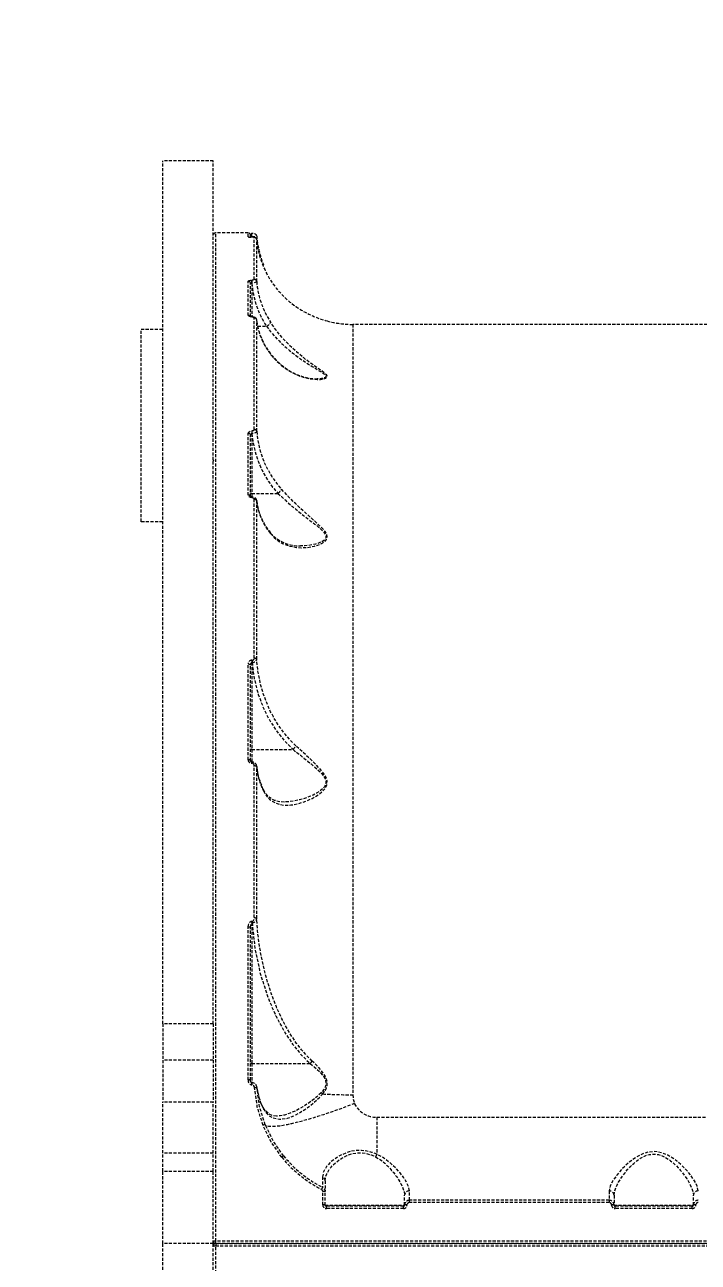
# Model space of a CAD drawing. Header units: millimetres. Extents: x -4585 to 3287, y -4875 to 2880.
# Drawn here: x -2244 to -1965, y 13 to 528 of the extents above; entities that cross this region are included whole.
import ezdxf

# ---------------------------------------------------------------- set-up
doc = ezdxf.new("R2010")
doc.units = ezdxf.units.MM
doc.linetypes.add('HIDDEN', pattern=[1.905, 1.27, -0.635])
for name, color, linetype in [('DIKOM_ОБЪЕКТ', 7, 'Continuous'), ('DIKOM_РАЗМЕР_ЗОНА', 7, 'Continuous'), ('DIKOM_РАЗМЕР_ОБЪЕКТА', 7, 'Continuous')]:
    doc.layers.add(name, color=color, linetype=linetype)
doc.styles.add('style1', font='arialbd.ttf', dxfattribs={"width": 0.8})
doc.dimstyles.new('1-50', dxfattribs={"dimtxt": 300, "dimasz": 200, "dimexe": 100, "dimexo": 0, "dimgap": 100, "dimtad": 1, "dimtxsty": 'style1', "dimcen": 200, "dimclrd": 7, "dimclre": 7, "dimclrt": 7, "dimadec": 1, "dimazin": 2, "dimtfac": 1, "dimtmove": 0, "dimatfit": 2, "dimfxl": 0, "dimlwd": 25, "dimlwe": 18, "dimarcsym": 0})

# ---------------------------------------------------------------- blocks, each defined once
blk = doc.blocks.new('*D4')
at = {"layer": 'Defpoints', "color": 0, "transparency": 16777216}
for p in [(830.37, 1380.22), (-2665.79, -2076.15), (1192.87, -2076.15)]:
    blk.add_point(p, dxfattribs=at)
at = {"layer": 'DIKOM_РАЗМЕР_ОБЪЕКТА', "color": 7, "lineweight": 18, "transparency": 16777216}
for p, q in [((830.37, 1380.22), (-2765.79, 1380.22)), ((1192.87, -2076.15), (-2765.79, -2076.15))]:
    blk.add_line(p, q, dxfattribs=at)
at = {"layer": 'DIKOM_РАЗМЕР_ОБЪЕКТА', "color": 7, "lineweight": 25, "transparency": 16777216}
blk.add_line((-2665.79, 1180.22), (-2665.79, -1876.15), dxfattribs=at)
at = {"layer": 'DIKOM_РАЗМЕР_ОБЪЕКТА', "color": 7, "transparency": 16777216}
for points in [[(-2699.12, 1180.22), (-2632.45, 1180.22), (-2665.79, 1380.22)], [(-2699.12, -1876.15), (-2632.45, -1876.15), (-2665.79, -2076.15)]]:
    blk.add_solid(points, dxfattribs=at)
at = {"layer": 'DIKOM_РАЗМЕР_ОБЪЕКТА', "color": 7, "transparency": 16777216, "insert": (-2918.96, -347.96), "char_height": 300, "attachment_point": 5, "rotation": 90, "style": 'style1'}
blk.add_mtext('3460', dxfattribs=at)
blk = doc.blocks.new('*D5')
at = {"layer": 'Defpoints', "color": 0, "transparency": 16777216}
for p in [(1786.15, 2879.61), (-4134.58, -4075.32), (1786.15, -4075.32)]:
    blk.add_point(p, dxfattribs=at)
at = {"layer": 'DIKOM_РАЗМЕР_ЗОНА', "color": 7, "lineweight": 18, "transparency": 16777216}
for p, q in [((1786.15, 2879.61), (-4234.58, 2879.61)), ((1786.15, -4075.32), (-4234.58, -4075.32))]:
    blk.add_line(p, q, dxfattribs=at)
at = {"layer": 'DIKOM_РАЗМЕР_ЗОНА', "color": 7, "lineweight": 25, "transparency": 16777216}
blk.add_line((-4134.58, 2679.61), (-4134.58, -3875.32), dxfattribs=at)
at = {"layer": 'DIKOM_РАЗМЕР_ЗОНА', "color": 7, "transparency": 16777216}
for points in [[(-4167.91, 2679.61), (-4101.24, 2679.61), (-4134.58, 2879.61)], [(-4167.91, -3875.32), (-4101.24, -3875.32), (-4134.58, -4075.32)]]:
    blk.add_solid(points, dxfattribs=at)
at = {"layer": 'DIKOM_РАЗМЕР_ЗОНА', "color": 7, "transparency": 16777216, "insert": (-4387.85, -597.85), "char_height": 300, "attachment_point": 5, "rotation": 90, "style": 'style1'}
blk.add_mtext('6960', dxfattribs=at)
blk = doc.blocks.new('*D6')
at = {"layer": 'Defpoints', "color": 0, "transparency": 16777216}
for p in [(1786.87, 89.91), (-2187.13, -162.46), (1786.87, -2650.25)]:
    blk.add_point(p, dxfattribs=at)
at = {"layer": 'DIKOM_РАЗМЕР_ОБЪЕКТА', "color": 7, "lineweight": 18, "transparency": 16777216}
for p, q in [((1786.87, 89.91), (1786.87, -2750.25)), ((-2187.13, -162.46), (-2187.13, -2750.25))]:
    blk.add_line(p, q, dxfattribs=at)
at = {"layer": 'DIKOM_РАЗМЕР_ОБЪЕКТА', "color": 7, "lineweight": 25, "transparency": 16777216}
blk.add_line((-1987.13, -2650.25), (1586.87, -2650.25), dxfattribs=at)
at = {"layer": 'DIKOM_РАЗМЕР_ОБЪЕКТА', "color": 7, "transparency": 16777216}
for points in [[(-1987.13, -2616.92), (-1987.13, -2683.59), (-2187.13, -2650.25)], [(1586.87, -2616.92), (1586.87, -2683.59), (1786.87, -2650.25)]]:
    blk.add_solid(points, dxfattribs=at)
at = {"layer": 'DIKOM_РАЗМЕР_ОБЪЕКТА', "color": 7, "transparency": 16777216, "insert": (-200.13, -2397.08), "char_height": 300, "attachment_point": 5, "style": 'style1'}
blk.add_mtext('4000', dxfattribs=at)

msp = doc.modelspace()

# ---------------------------------------------------------------- linework, layer by layer
at = {"layer": 'DIKOM_ОБЪЕКТ', "color": 7, "linetype": 'HIDDEN', "lineweight": 15}
for p, q in [((-2166.131, 471.115), (-2187.131, 471.115)), ((-2187.131, 112.442), (-2187.131, 471.115)), ((-2166.131, 112.442), (-2166.131, 471.115)), ((-2151.631, 441.115), (-2165.131, 441.115)), ((-2165.131, 22.117), (-2165.131, 441.115)), ((-2151.631, 439.519), (-2151.631, 441.115)), ((-2150.631, 439.224), (-2150.631, 439.954)), ((-2150.098, 440.947), (-2150.131, 440.947)), ((-2150.131, 439.612), (-2150.131, 440.947)), ((-2150.131, 439.612), (-2150.098, 439.612)), ((-2150.131, 439.612), (-2150.131, 439.357)), ((-2150.028, 439.357), (-2150.131, 439.357)), ((-2150.131, 439.352), (-2150.131, 439.357)), ((-2150.028, 439.352), (-2150.131, 439.352)), ((-2150.098, 439.612), (-2150.098, 440.947)), ((-2150.061, 439.342), (-2150.098, 439.612)), ((-2150.028, 439.352), (-2150.028, 439.357)), ((-2149.918, 439.351), (-2150.028, 439.355)), ((-2149.071, 421.812), (-2149.071, 439.242)), ((-2148.074, 439.987), (-2148.144, 439.926)), ((-2148.074, 420.928), (-2148.074, 438.32)), ((-2151.631, 406.852), (-2151.631, 421.053)), ((-2150.631, 406.355), (-2150.631, 420.101)), ((-2150.076, 421.51), (-2150.131, 421.51)), ((-2150.131, 420.226), (-2150.131, 421.51)), ((-2150.131, 420.226), (-2150.076, 420.226)), ((-2150.131, 420.226), (-2150.131, 406.308)), ((-2150.076, 421.51), (-2150.076, 420.226)), ((-2150.052, 406.308), (-2150.131, 406.308)), ((-2150.131, 406.225), (-2150.131, 406.308)), ((-2150.052, 406.308), (-2150.052, 406.225)), ((-2150.052, 406.225), (-2150.131, 406.225)), ((-2149.071, 359.427), (-2149.071, 405.814)), ((-2148.157, 405.184), (-2148.074, 404.965)), ((-2147.4, 401.203), (-2148.132, 405.343)), ((-2148.074, 358.68), (-2148.074, 404.965)), ((-2147.601, 402.345), (-2144.017, 402.345)), ((-2144.017, 402.345), (-2144.01, 402.346)), ((-1738.081, 403.115), (-2108.181, 403.115)), ((-2108.181, 403.115), (-2108.181, 82.963)), ((-2196.131, 321.115), (-2196.131, 401.115)), ((-2196.131, 401.115), (-2187.131, 401.115)), ((-2137.936, 386.346), (-2137.763, 386.083)), ((-2151.631, 332.156), (-2151.631, 357.877)), ((-2150.631, 331.552), (-2150.631, 357.075)), ((-2150.131, 358.817), (-2150.052, 358.817)), ((-2150.131, 358.817), (-2150.131, 357.686)), ((-2150.131, 357.686), (-2150.131, 332.885)), ((-2150.052, 357.686), (-2150.131, 357.686)), ((-2150.052, 358.817), (-2150.052, 357.686)), ((-2150.131, 332.885), (-2139.244, 332.885)), ((-2150.131, 332.885), (-2150.131, 331.405)), ((-2150.076, 331.405), (-2150.131, 331.405)), ((-2150.131, 331.144), (-2150.131, 331.405)), ((-2150.131, 331.144), (-2150.076, 331.144)), ((-2150.076, 331.405), (-2150.076, 331.144)), ((-2149.071, 264.488), (-2149.071, 330.465)), ((-2148.166, 330.088), (-2148.074, 329.782)), ((-2148.074, 263.95), (-2148.074, 329.782)), ((-2139.244, 332.885), (-2139.241, 332.886)), ((-2187.131, 321.115), (-2196.131, 321.115)), ((-2150.131, 263.522), (-2150.028, 263.522)), ((-2150.131, 263.522), (-2150.131, 262.622)), ((-2150.131, 262.622), (-2150.131, 226.468)), ((-2150.028, 262.622), (-2150.131, 262.622)), ((-2150.028, 263.522), (-2150.028, 262.622)), ((-2151.631, 222.137), (-2151.631, 262)), ((-2150.631, 221.658), (-2150.631, 261.427)), ((-2150.131, 226.468), (-2132.971, 226.468)), ((-2150.131, 226.468), (-2150.131, 221.245)), ((-2132.971, 226.468), (-2132.968, 226.469)), ((-2150.098, 221.245), (-2150.131, 221.245)), ((-2150.131, 220.72), (-2150.131, 221.245)), ((-2150.098, 220.72), (-2150.098, 221.245)), ((-2150.131, 220.72), (-2150.098, 220.72)), ((-2149.071, 156.57), (-2149.071, 219.748)), ((-2148.163, 219.695), (-2148.074, 219.31)), ((-2148.074, 156.271), (-2148.074, 219.31)), ((-2150.131, 155.095), (-2150.01, 155.095)), ((-2150.131, 155.095), (-2150.131, 154.457)), ((-2150.131, 154.457), (-2150.131, 95.927)), ((-2150.01, 154.457), (-2150.131, 154.457)), ((-2150.01, 155.095), (-2150.01, 154.457)), ((-2151.631, 89.09), (-2151.631, 152.729)), ((-2150.631, 88.928), (-2150.631, 152.416)), ((-2166.131, 112.442), (-2187.131, 112.442)), ((-2187.131, 112.442), (-2187.131, 97.317)), ((-2166.131, 112.442), (-2166.131, 97.317)), ((-2166.131, 97.317), (-2187.131, 97.317)), ((-2187.131, 97.317), (-2187.131, 79.902)), ((-2166.131, 97.317), (-2166.131, 79.902)), ((-2150.131, 95.927), (-2125.883, 95.927)), ((-2150.131, 95.927), (-2150.131, 87.977)), ((-2150.044, 87.977), (-2150.131, 87.977)), ((-2150.131, 87.134), (-2150.131, 87.977)), ((-2150.044, 87.977), (-2150.044, 87.134)), ((-2150.131, 87.134), (-2150.044, 87.134)), ((-2147.97, 85.746), (-2148.066, 86.168)), ((-2147.581, 83.752), (-2147.995, 86.163)), ((-2146.206, 79.195), (-2147.392, 82.784)), ((-2166.131, 79.902), (-2187.131, 79.902)), ((-2187.131, 58.689), (-2187.131, 79.902)), ((-2166.131, 58.689), (-2166.131, 79.902)), ((-2146.145, 78.858), (-2146.245, 79.234)), ((-2098.131, 73.617), (-1748.131, 73.617)), ((-2098.131, 73.617), (-2098.131, 58.209)), ((-2166.131, 58.689), (-2187.131, 58.689)), ((-2187.131, 51.115), (-2187.131, 58.689)), ((-2166.131, 51.115), (-2166.131, 58.689)), ((-2166.131, 51.115), (-2187.131, 51.115)), ((-2187.131, 21.115), (-2187.131, 51.115)), ((-2166.131, 21.115), (-2166.131, 51.115)), ((-2119.631, 47.217), (-2119.631, 42.728)), ((-2120.729, 44.641), (-2120.727, 44.512)), ((-2120.631, 37.153), (-2120.631, 42.78)), ((-2119.631, 37.115), (-2119.631, 42.728)), ((-2086.631, 37.115), (-2086.631, 41.165)), ((-2084.631, 39.115), (-2084.631, 42.972)), ((-2001.631, 42.972), (-2001.631, 39.115)), ((-1999.631, 41.165), (-1999.631, 37.115)), ((-1966.631, 37.115), (-1966.631, 41.165)), ((-2119.631, 37.115), (-2086.631, 37.115)), ((-2119.131, 35.65), (-2119.131, 36.615)), ((-2087.131, 36.615), (-2119.131, 36.615)), ((-2087.131, 35.65), (-2087.131, 36.615)), ((-2084.631, 38.156), (-2084.631, 39.115)), ((-2001.631, 39.115), (-2084.631, 39.115)), ((-2001.631, 38.156), (-2084.631, 38.156)), ((-2001.631, 39.115), (-2001.631, 38.156)), ((-1999.631, 37.115), (-1966.631, 37.115)), ((-1999.131, 35.65), (-1999.131, 36.615)), ((-1967.131, 36.615), (-1999.131, 36.615)), ((-1967.131, 35.65), (-1967.131, 36.615)), ((-2087.131, 35.65), (-2119.131, 35.65)), ((-1967.131, 35.65), (-1999.131, 35.65)), ((-2166.131, 21.115), (-2187.131, 21.115)), ((-2187.131, -8.885), (-2187.131, 21.115)), ((-2166.131, 21.115), (-2187.131, 21.115)), ((-2166.131, -8.885), (-2166.131, 21.115)), ((-1681.131, 22.117), (-2165.131, 22.117)), ((-2165.131, 21.615), (-2165.131, 22.117)), ((-2165.131, 21.115), (-2165.131, 21.615)), ((-1681.131, 21.115), (-2165.131, 21.115)), ((-2165.131, 21.115), (-2165.131, 20.615)), ((-2165.131, 21.115), (-1681.131, 21.115)), ((-2165.131, 20.615), (-2165.131, 20.113)), ((-2165.131, 20.113), (-1681.131, 20.113)), ((-2165.131, -398.885), (-2165.131, 20.113))]:
    msp.add_line(p, q, dxfattribs=at)
at = {"layer": 'DIKOM_ОБЪЕКТ', "color": 7, "linetype": 'HIDDEN', "lineweight": 15, "flags": 128}
for points in [[(-2150.631, 439.989), (-2150.604, 439.866), (-2150.518, 439.751), (-2150.444, 439.695), (-2150.362, 439.655), (-2150.249, 439.622), (-2150.131, 439.612)], [(-2150.131, 440.926), (-2150.291, 440.866), (-2150.388, 440.762), (-2150.412, 440.695)], [(-2148.107, 439.926), (-2148.116, 440.034), (-2148.139, 440.139), (-2148.229, 440.332), (-2148.379, 440.5), (-2148.592, 440.64), (-2149.232, 440.836), (-2149.65, 440.894), (-2150.098, 440.926)], [(-2145.433, 427.503), (-2145.365, 427.587), (-2145.301, 427.746), (-2145.316, 427.87)], [(-2149.071, 421.812), (-2149.148, 421.697), (-2149.366, 421.599), (-2149.691, 421.534), (-2150.076, 421.51)], [(-2151.631, 421.053), (-2151.518, 421.228), (-2151.193, 421.376), (-2150.707, 421.475), (-2150.131, 421.51)], [(-2150.631, 420.101), (-2150.613, 420.135), (-2150.573, 420.161), (-2150.485, 420.19), (-2150.405, 420.206), (-2150.316, 420.217), (-2150.131, 420.226)], [(-2148.074, 420.928), (-2148.227, 420.68), (-2148.661, 420.46), (-2149.31, 420.3), (-2150.076, 420.226)], [(-2150.131, 406.225), (-2150.431, 406.238), (-2150.719, 406.276), (-2150.979, 406.335), (-2151.206, 406.415), (-2151.522, 406.618), (-2151.631, 406.852)], [(-2150.131, 406.308), (-2150.3, 406.314), (-2150.46, 406.329), (-2150.597, 406.349), (-2150.695, 406.366), (-2150.744, 406.365), (-2150.744, 406.36)], [(-2150.052, 406.225), (-2149.855, 406.217), (-2149.667, 406.193), (-2149.497, 406.154), (-2149.349, 406.102), (-2149.142, 405.969), (-2149.071, 405.814)], [(-2144.01, 402.346), (-2142.422, 400.274), (-2140.688, 398.238), (-2138.818, 396.252), (-2137.423, 394.887), (-2135.905, 393.5), (-2134.454, 392.256), (-2132.856, 390.97), (-2131.443, 389.898), (-2130.633, 389.308), (-2130.202, 389.001), (-2129.981, 388.845), (-2129.868, 388.766), (-2129.811, 388.727), (-2129.783, 388.707), (-2129.769, 388.697), (-2129.762, 388.692), (-2129.758, 388.689), (-2129.756, 388.688), (-2129.755, 388.687), (-2129.755, 388.687), (-2129.755, 388.687), (-2129.754, 388.687), (-2129.754, 388.687), (-2129.754, 388.687), (-2129.754, 388.687), (-2128.995, 388.166), (-2127.595, 387.236), (-2126.623, 386.614), (-2125.061, 385.646), (-2123.531, 384.723), (-2122.061, 383.838), (-2120.727, 382.986), (-2120.112, 382.538), (-2119.674, 382.151), (-2119.369, 381.739), (-2119.317, 381.39), (-2119.504, 381.107), (-2119.686, 380.982), (-2119.926, 380.87), (-2120.43, 380.718), (-2121.094, 380.599), (-2122.166, 380.508), (-2122.974, 380.5)], [(-2137.763, 386.083), (-2134.956, 383.992), (-2132.007, 382.394), (-2130.021, 381.594), (-2127.991, 380.974), (-2125.993, 380.547), (-2124.439, 380.337), (-2123.021, 380.245), (-2121.521, 380.271), (-2120.339, 380.418), (-2119.75, 380.566), (-2119.301, 380.749), (-2118.786, 381.309), (-2118.824, 381.671), (-2119.067, 382.087), (-2119.443, 382.497), (-2119.975, 382.964), (-2121.545, 384.127), (-2123.481, 385.466), (-2125.521, 386.899), (-2128.544, 389.166), (-2131.548, 391.662), (-2133.547, 393.493), (-2135.482, 395.423), (-2137.324, 397.427), (-2140.039, 400.757), (-2142.307, 403.996)], [(-2151.631, 357.877), (-2151.522, 358.23), (-2151.205, 358.534), (-2150.978, 358.653), (-2150.718, 358.742), (-2150.431, 358.798), (-2150.131, 358.817)], [(-2149.071, 359.427), (-2149.142, 359.197), (-2149.349, 359), (-2149.498, 358.922), (-2149.668, 358.865), (-2149.856, 358.829), (-2150.052, 358.817)], [(-2148.074, 358.68), (-2148.224, 358.328), (-2148.645, 358.014), (-2149.286, 357.786), (-2150.052, 357.686)], [(-2142.307, 316.151), (-2140.847, 314.574), (-2139.191, 313.223), (-2137.334, 312.109), (-2134.527, 311.011), (-2131.573, 310.43), (-2129.585, 310.306), (-2127.556, 310.378), (-2125.568, 310.637), (-2124.018, 310.978), (-2122.623, 311.408), (-2121.147, 312.041), (-2120.023, 312.742), (-2119.483, 313.225), (-2119.097, 313.728), (-2118.781, 314.989), (-2118.924, 315.662), (-2119.261, 316.388), (-2119.7, 317.052), (-2120.281, 317.772), (-2121.926, 319.467), (-2123.897, 321.279), (-2125.95, 323.105), (-2128.983, 325.831), (-2131.99, 328.652), (-2134.944, 331.594), (-2137.763, 334.604)], [(-2150.131, 331.144), (-2150.707, 331.221), (-2151.193, 331.441), (-2151.518, 331.77), (-2151.631, 332.156)], [(-2150.131, 331.405), (-2150.308, 331.417), (-2150.448, 331.444), (-2150.549, 331.478), (-2150.615, 331.511), (-2150.664, 331.552), (-2150.659, 331.552)], [(-2150.131, 332.885), (-2150.229, 332.882), (-2150.323, 332.873), (-2150.409, 332.858), (-2150.485, 332.838), (-2150.547, 332.813), (-2150.593, 332.785), (-2150.622, 332.754), (-2150.631, 332.722)], [(-2150.076, 331.144), (-2149.691, 331.091), (-2149.366, 330.945), (-2149.148, 330.725), (-2149.071, 330.465)], [(-2149.071, 330.465), (-2148.885, 330.452), (-2148.706, 330.414), (-2148.539, 330.351), (-2148.391, 330.268), (-2148.266, 330.165), (-2148.17, 330.047), (-2148.105, 329.918), (-2148.074, 329.782)], [(-2139.241, 332.886), (-2137.844, 331.546), (-2136.322, 330.142), (-2134.867, 328.848), (-2133.27, 327.476), (-2131.836, 326.283), (-2130.16, 324.927), (-2128.59, 323.69), (-2127.015, 322.47), (-2125.443, 321.262), (-2123.895, 320.064), (-2122.4, 318.863), (-2121.018, 317.641), (-2120.361, 316.964), (-2119.869, 316.351), (-2119.469, 315.645), (-2119.309, 314.999), (-2119.393, 314.384), (-2119.527, 314.089), (-2119.725, 313.804), (-2120.177, 313.36), (-2120.801, 312.932), (-2122.147, 312.296), (-2123.61, 311.822), (-2125.138, 311.47), (-2126.689, 311.226), (-2128.246, 311.082), (-2129.803, 311.033), (-2129.834, 311.034)], [(-2142.459, 316.617), (-2142.358, 316.467), (-2142.307, 316.151)], [(-2150.631, 261.427), (-2150.541, 262.111), (-2150.404, 262.429), (-2150.272, 262.574), (-2150.202, 262.61), (-2150.131, 262.622)], [(-2150.028, 262.622), (-2149.142, 255.942), (-2147.467, 249.367), (-2145.023, 243.05), (-2142.661, 238.481), (-2139.867, 234.162), (-2136.647, 230.149), (-2132.968, 226.469)], [(-2149.071, 264.488), (-2148.885, 264.477), (-2148.706, 264.447), (-2148.539, 264.399), (-2148.391, 264.332), (-2148.266, 264.252), (-2148.17, 264.159), (-2148.105, 264.057), (-2148.074, 263.95)], [(-2131.789, 227.971), (-2134.066, 230.225), (-2136.302, 232.789), (-2138.465, 235.672), (-2139.824, 237.736), (-2141.151, 239.987), (-2142.293, 242.157), (-2143.407, 244.54), (-2145.225, 249.261), (-2146.602, 254.076), (-2147.551, 258.972), (-2148.074, 263.95)], [(-2151.631, 262), (-2151.436, 261.989), (-2151.249, 261.957), (-2151.076, 261.904), (-2150.924, 261.832), (-2150.8, 261.745), (-2150.707, 261.646), (-2150.651, 261.539), (-2150.631, 261.427)], [(-2150.131, 226.468), (-2150.229, 226.464), (-2150.323, 226.455), (-2150.409, 226.44), (-2150.485, 226.42), (-2150.547, 226.396), (-2150.593, 226.368), (-2150.622, 226.338), (-2150.631, 226.306)], [(-2145.316, 209.313), (-2144.556, 207.943), (-2143.673, 206.737), (-2142.714, 205.749), (-2141.636, 204.922), (-2140.153, 204.134), (-2138.49, 203.603), (-2136.645, 203.331), (-2133.854, 203.389), (-2130.98, 203.901), (-2129.027, 204.466), (-2127.033, 205.213), (-2125.086, 206.116), (-2123.584, 206.949), (-2122.25, 207.824), (-2120.828, 208.977), (-2119.777, 210.129), (-2119.295, 210.876), (-2118.971, 211.623), (-2118.811, 213.355), (-2119.01, 214.211), (-2119.387, 215.11), (-2119.837, 215.9), (-2120.412, 216.736), (-2122.035, 218.676), (-2123.947, 220.649), (-2125.923, 222.552), (-2128.854, 225.277), (-2131.789, 227.971)], [(-2132.971, 226.468), (-2132.309, 225.942), (-2131.585, 225.368), (-2130.798, 224.745), (-2129.95, 224.073), (-2128.435, 222.868), (-2126.921, 221.653), (-2125.415, 220.42), (-2123.926, 219.156), (-2122.479, 217.845), (-2121.127, 216.461), (-2120.485, 215.685), (-2119.989, 214.963), (-2119.557, 214.104), (-2119.337, 213.294), (-2119.336, 212.458), (-2119.425, 212.047), (-2119.575, 211.642), (-2119.964, 210.967), (-2120.531, 210.289), (-2121.81, 209.199), (-2123.216, 208.297), (-2124.682, 207.525), (-2126.184, 206.857), (-2128.216, 206.102), (-2130.338, 205.476), (-2132.26, 205.046), (-2134.296, 204.743), (-2136.226, 204.619), (-2136.627, 204.631)], [(-2150.7, 221.833), (-2150.651, 221.752), (-2150.631, 221.658)], [(-2149.071, 219.748), (-2148.885, 219.74), (-2148.706, 219.715), (-2148.539, 219.675), (-2148.391, 219.622), (-2148.266, 219.556), (-2148.17, 219.48), (-2148.105, 219.397), (-2148.074, 219.31)], [(-2145.343, 209.781), (-2147.254, 214.822), (-2148.087, 219.663)], [(-2145.316, 209.313), (-2145.301, 209.572), (-2145.365, 209.824), (-2145.375, 209.84)], [(-2136.589, 204.615), (-2138.107, 204.695), (-2139.232, 204.875), (-2140.024, 205.079), (-2140.656, 205.295), (-2141.591, 205.721), (-2142.792, 206.51), (-2144.133, 207.86), (-2145.365, 209.884)], [(-2151.631, 152.729), (-2151.554, 153.479), (-2151.31, 154.195), (-2150.851, 154.806), (-2150.519, 155.015), (-2150.327, 155.075), (-2150.131, 155.095)], [(-2150.631, 152.416), (-2150.556, 153.499), (-2150.437, 154.031), (-2150.29, 154.35), (-2150.211, 154.43), (-2150.171, 154.45), (-2150.131, 154.457)], [(-2150.01, 155.095), (-2149.887, 155.108), (-2149.767, 155.144), (-2149.557, 155.271), (-2149.4, 155.438), (-2149.269, 155.653), (-2149.118, 156.101), (-2149.071, 156.57)], [(-2150.01, 154.457), (-2148.848, 143.831), (-2146.636, 133.389), (-2143.359, 123.178), (-2140.156, 115.736), (-2136.269, 108.622), (-2133.178, 104.025), (-2129.707, 99.743), (-2125.875, 95.929)], [(-2149.071, 156.57), (-2148.885, 156.564), (-2148.706, 156.547), (-2148.539, 156.52), (-2148.391, 156.483), (-2148.266, 156.438), (-2148.17, 156.387), (-2148.105, 156.33), (-2148.074, 156.271)], [(-2125.035, 96.927), (-2127.26, 99.144), (-2129.48, 101.691), (-2131.495, 104.319), (-2133.319, 106.986), (-2135.13, 109.936), (-2136.375, 112.164), (-2137.621, 114.575), (-2138.857, 117.174), (-2139.87, 119.482), (-2140.892, 121.998), (-2141.91, 124.724), (-2143.501, 129.561), (-2144.954, 134.849), (-2146.157, 140.292), (-2147.099, 145.884), (-2147.71, 151.05), (-2148.074, 156.271)], [(-2151.631, 152.729), (-2151.436, 152.723), (-2151.249, 152.705), (-2151.076, 152.676), (-2150.924, 152.637), (-2150.8, 152.59), (-2150.707, 152.536), (-2150.651, 152.477), (-2150.631, 152.416)], [(-2150.131, 95.927), (-2150.323, 95.915), (-2150.485, 95.88), (-2150.593, 95.828), (-2150.631, 95.767)], [(-2125.883, 95.927), (-2124.246, 94.607), (-2122.947, 93.472), (-2121.579, 92.122), (-2120.359, 90.621), (-2119.832, 89.735), (-2119.488, 88.889), (-2119.313, 87.925), (-2119.378, 86.976), (-2119.645, 86.121), (-2120.112, 85.247), (-2121.283, 83.799)], [(-2125.875, 95.929), (-2125.431, 96.42), (-2125.035, 96.927)], [(-2120.659, 83.286), (-2120.038, 84.115), (-2119.542, 84.923), (-2119.11, 85.874), (-2118.855, 86.809), (-2118.778, 87.821), (-2118.906, 88.844), (-2119.199, 89.789), (-2119.663, 90.769), (-2121.133, 92.902), (-2123.017, 94.989), (-2125.035, 96.927)], [(-2150.131, 87.977), (-2150.154, 87.978), (-2150.18, 87.984), (-2150.211, 87.996), (-2150.249, 88.017), (-2150.341, 88.091), (-2150.44, 88.211), (-2150.61, 88.557), (-2150.702, 88.988)], [(-2148.965, 85.826), (-2149.055, 86.277), (-2149.264, 86.686), (-2149.6, 87.004), (-2149.818, 87.102), (-2150.044, 87.134)], [(-2145.453, 70.243), (-2147.825, 77.908), (-2148.965, 85.826)], [(-2147.97, 85.746), (-2147.289, 82.259), (-2146.145, 78.858)], [(-2144.525, 70.499), (-2146.852, 77.997), (-2147.97, 85.746)], [(-2146.145, 78.858), (-2145.23, 77.008), (-2144.171, 75.501), (-2142.964, 74.321), (-2141.627, 73.473), (-2138.643, 72.747), (-2135.337, 73.176), (-2131.776, 74.586), (-2128.076, 76.79), (-2125.549, 78.654), (-2123.05, 80.798), (-2120.659, 83.286)], [(-2121.283, 83.799), (-2123.135, 82.073), (-2125.061, 80.537), (-2127.018, 79.147), (-2128.983, 77.894), (-2131.666, 76.411), (-2134.14, 75.305), (-2136.547, 74.524), (-2138.361, 74.173), (-2139.878, 74.084)], [(-2108.181, 82.963), (-2107.991, 81.102), (-2107.422, 79.321)], [(-2139.854, 74.074), (-2141.405, 74.253), (-2143.06, 74.963), (-2144.73, 76.539), (-2145.53, 77.774), (-2146.3, 79.424)], [(-2107.422, 79.321), (-2110.063, 78.309), (-2112.69, 77.333), (-2115.29, 76.398), (-2117.851, 75.509), (-2120.36, 74.669), (-2122.803, 73.883), (-2125.169, 73.156), (-2127.445, 72.49), (-2129.621, 71.889), (-2131.684, 71.357), (-2133.626, 70.895), (-2135.435, 70.507), (-2137.103, 70.194), (-2138.622, 69.957), (-2139.983, 69.798), (-2141.18, 69.718), (-2142.208, 69.718), (-2143.059, 69.796), (-2143.732, 69.953), (-2144.221, 70.188), (-2144.525, 70.499)], [(-2137.69, 57.012), (-2142.077, 63.339), (-2145.453, 70.243)], [(-2136.915, 57.558), (-2141.215, 63.745), (-2144.525, 70.499)], [(-2098.131, 58.209), (-2100.194, 59.011), (-2102.368, 59.574), (-2104.6, 59.835), (-2106.81, 59.772), (-2108.94, 59.414), (-2110.92, 58.823), (-2114.371, 57.183), (-2117.116, 55.201), (-2119.113, 53.085), (-2120.345, 50.923), (-2120.756, 48.803)], [(-2119.631, 47.217), (-2119.473, 48.612), (-2118.971, 50.108), (-2118.111, 51.656), (-2117.175, 52.892), (-2116.28, 53.86), (-2115.018, 54.999), (-2113.763, 55.943), (-2112.694, 56.627), (-2111.628, 57.212), (-2110.582, 57.7), (-2108.743, 58.352), (-2106.756, 58.764), (-2104.676, 58.857), (-2102.589, 58.595), (-2100.571, 58.006), (-2098.672, 57.163)], [(-2098.672, 57.163), (-2097.364, 56.401), (-2096.001, 55.422), (-2094.896, 54.493), (-2093.717, 53.375), (-2092.806, 52.42), (-2092.292, 51.845), (-2092.022, 51.532), (-2091.884, 51.37), (-2091.815, 51.288), (-2091.78, 51.246), (-2091.762, 51.225), (-2091.754, 51.214), (-2091.749, 51.209), (-2091.747, 51.207), (-2091.746, 51.205), (-2091.746, 51.205), (-2091.745, 51.204), (-2091.745, 51.204), (-2091.745, 51.204), (-2091.745, 51.204), (-2091.745, 51.204), (-2091.745, 51.204), (-2091.295, 50.651), (-2090.556, 49.693), (-2090.066, 49.017), (-2089.058, 47.503), (-2088.251, 46.12), (-2087.589, 44.792), (-2086.886, 42.878), (-2086.631, 41.165)], [(-2084.631, 42.972), (-2084.919, 44.609), (-2085.716, 46.447), (-2086.94, 48.432), (-2088.537, 50.516), (-2090.443, 52.613), (-2092.67, 54.681), (-2095.218, 56.603), (-2098.131, 58.209)], [(-1964.631, 42.972), (-1965.031, 44.937), (-1966.122, 47.165), (-1967.787, 49.584), (-1969.916, 52.067), (-1971.597, 53.731), (-1973.485, 55.347), (-1975.521, 56.801), (-1977.303, 57.82), (-1979.081, 58.585), (-1981.104, 59.132), (-1983.116, 59.318), (-1985.131, 59.138), (-1987.158, 58.594), (-1988.941, 57.829), (-1990.729, 56.809), (-1993.77, 54.53), (-1996.338, 52.076), (-1998.486, 49.572), (-2000.146, 47.157), (-2001.238, 44.92), (-2001.631, 42.972)], [(-1999.631, 41.165), (-1999.48, 42.455), (-1999.046, 43.893), (-1998.343, 45.486), (-1997.72, 46.644), (-1996.91, 47.966), (-1996.032, 49.249), (-1995.052, 50.545), (-1993.982, 51.832), (-1992.817, 53.1), (-1991.427, 54.439), (-1990.14, 55.516), (-1988.607, 56.587), (-1986.914, 57.486), (-1985.989, 57.844), (-1985.077, 58.103), (-1983.107, 58.328), (-1981.152, 58.095), (-1980.239, 57.833), (-1979.314, 57.47), (-1978.198, 56.908), (-1977.129, 56.246), (-1976.103, 55.501), (-1975.086, 54.661), (-1973.999, 53.654), (-1972.986, 52.615), (-1972.104, 51.628), (-1971.2, 50.532), (-1970.232, 49.249), (-1969.358, 47.973), (-1968.547, 46.65), (-1967.922, 45.491), (-1966.979, 43.198), (-1966.631, 41.165)], [(-2120.756, 48.803), (-2120.745, 46.945), (-2120.737, 45.598), (-2120.731, 44.787)]]:
    msp.add_lwpolyline(points, dxfattribs=at)
at = {"layer": 'DIKOM_ОБЪЕКТ', "color": 7, "linetype": 'HIDDEN', "lineweight": 15}
for centre, radius, start, end in [((-2165.131, 440.115), 1, 90, 180), ((-2151.631, 440.115), 1, 0, 90), ((-2150.439, 444.118), 4.775, 255.53671, 273.68924), ((-2149.879, 444.914), 5.307, 267.63355, 289.08652), ((-2149.822, 436.491), 2.869, 74.82554, 94.10761), ((-2149.069, 438.244), 0.999, 4.80904, 90.12982), ((-2106.962, 442.974), 41.22, 184.16027, 201.49587), ((-2110.218, 441.994), 38.113, 186.65674, 235.53039), ((-2149.048, 420.828), 0.985, 8.46282, 91.34466), ((-2151.605, 420.073), 0.981, 6.86595, 91.51507), ((-2112.055, 423.157), 38.141, 184.53302, 213.07028), ((-2111.88, 423.818), 36.314, 184.66214, 213.08383), ((-2151.612, 405.84), 1.012, 31.72689, 91.09473), ((-2149.767, 404.508), 1.822, 25.34917, 98.98301), ((-2108.596, 443.626), 40.386, 234.95068, 255.36361), ((-2149.03, 404.841), 0.975, 11.11284, 92.412), ((-2119.984, 408.162), 28.348, 187.73612, 231.15915), ((-2145.309, 405.487), 3.399, 292.46383, 332.03984), ((-2108.181, 443.115), 40, 254.60174, 270), ((-2118.781, 409.132), 29.764, 197.14638, 230.22778), ((-2122.264, 404.237), 23.759, 228.75473, 268.37007), ((-2151.53, 356.948), 0.934, 15.9039, 96.21713), ((-2150.08, 357.144), 0.556, 95.3162, 187.14949), ((-2108.476, 361.059), 41.718, 184.73326, 222.47955), ((-2148.982, 358.478), 0.952, 17.6256, 95.39907), ((-2107.838, 361.67), 40.349, 184.29535, 222.12847), ((-2165.709, 346.171), 0.437, 111.09059, 164.99393), ((-2142.48, 337.245), 5.43, 306.61733, 330.30563), ((-2151.516, 331.209), 0.955, 25.11791, 96.92494), ((-2149.938, 329.467), 1.943, 21.02218, 94.08716), ((-2123.237, 332.713), 25.057, 186.51779, 220.15938), ((-2122.587, 332.594), 25.676, 186.94578, 219.82175), ((-2130.269, 327.246), 16.219, 221.38261, 271.53804), ((-2150.125, 262.017), 1.507, 90.25847, 180.65511), ((-2150.021, 264.471), 0.95, 269.61296, 1.02472), ((-2149.873, 264.577), 1.961, 265.45532, 336.52639), ((-2138.343, 231.929), 7.663, 314.55012, 328.80688), ((-2151.454, 221.033), 1.118, 47.56899, 99.10151), ((-2150.163, 222.198), 1.478, 186.66068, 271.22861), ((-2150.126, 221.813), 0.576, 177.90762, 269.42509), ((-2150.104, 219.206), 2.039, 13.31933, 89.8469), ((-2150.082, 219.703), 1.018, 6.51625, 90.90718), ((-2118.952, 221.976), 29.247, 185.30246, 205.65695), ((-2150.007, 156.405), 1.948, 269.91673, 352.70519), ((-2125.882, 95.937), 0.0106, 262.58552, 309.5255), ((-2149.904, 88.82), 1.749, 171.11465, 262.51726), ((-2151.354, 87.215), 1.896, 67.57445, 98.39683), ((-2150.13, 85.889), 2.116, 6.99094, 87.6653), ((-2148.577, 83.684), 2.177, 73.81186, 100.27736), ((-2124.87, 78.807), 6.147, 46.76492, 54.30313), ((-2108.317, 319.79), 236.827, 267.01268, 270.03275), ((-2098.389, 83.711), 10.097, 206.54617, 271.46339), ((-2144.233, 67.868), 2.67, 96.28423, 117.18614), ((-2134.963, 54.073), 4.01, 119.12232, 132.85483), ((-2098.05, 89.192), 51.058, 219.06902, 243.06309), ((-2098.129, 89.119), 50.004, 219.13581, 243.13197), ((-2091.708, 54.231), 7.556, 148.22081, 157.16395), ((-2121.381, 47.154), 1.763, 7.07731, 69.24493), ((-2111.054, 38.832), 11.223, 149.53076, 154.44585), ((-2121.635, 42.779), 1.004, 1.89959, 63.04137), ((-2121.631, 42.728), 2, 359.48454, 63.13763), ((-2120.348, 37.229), 5.558, 82.59396, 92.92471), ((-2084.736, 41.05), 1.925, 86.88375, 169.87486), ((-2001.527, 41.05), 1.925, 10.12514, 93.11625), ((-1964.736, 41.05), 1.926, 86.89789, 169.85335), ((-2120.347, 29.678), 7.48, 84.50773, 92.17567), ((-2119.129, 37.151), 1.502, 179.91998, 269.92787), ((-2119.131, 37.115), 0.5, 180.03407, 269.97789), ((-2087.133, 37.151), 1.502, 270.07515, 0.077), ((-2087.131, 37.115), 0.5, 269.99916, 359.05806), ((-2084.631, 37.115), 2, 89.99658, 179.70462), ((-2085.915, 29.673), 7.485, 87.82657, 95.49121), ((-2084.63, 37.156), 1.001, 90.05358, 180.13553), ((-2001.631, 37.115), 2, 0, 89.99836), ((-2001.632, 37.155), 1.001, 358.58744, 89.97682), ((-2000.348, 29.668), 7.491, 84.5127, 92.16975), ((-1999.13, 37.151), 1.502, 179.90885, 269.93399), ((-1999.131, 37.115), 0.5, 178.82381, 270.01041), ((-1967.133, 37.151), 1.502, 270.08426, 0.07699), ((-1967.132, 37.115), 0.5, 270.04474, 359.96658), ((-1964.631, 37.115), 2, 90.00687, 180), ((-1965.915, 29.678), 7.48, 87.82433, 95.49227), ((-1964.631, 37.156), 1.001, 90.04616, 180.15341), ((-2165.41, -98.984), 121.102, 89.86822, 90.34142), ((-2165.131, 22.115), 1, 180, 270), ((-2165.131, 20.115), 1, 90, 180), ((-2165.41, 141.214), 121.102, 269.65858, 270.13178)]:
    msp.add_arc(centre, radius, start, end, dxfattribs=at)

# ---------------------------------------------------------------- dimensions: what is measured, and where the dimension line sits
at = {"layer": 'DIKOM_РАЗМЕР_ЗОНА'}
dim = msp.add_linear_dim(base=(-4134.577, -4075.32), p1=(1786.151, 2879.614), p2=(1786.151, -4075.32), angle=90, text='6960', dimstyle='1-50', dxfattribs=at)
dim.commit()
dim.dimension.update_dxf_attribs({"geometry": '*D5', "text_midpoint": (-4134.577, -597.853), "dimtype": 160})
at = {"layer": 'DIKOM_РАЗМЕР_ОБЪЕКТА'}
dim = msp.add_linear_dim(base=(-2665.788, -2076.15), p1=(830.369, 1380.225), p2=(1192.869, -2076.15), angle=90, text='3460', dimstyle='1-50', dxfattribs=at)
dim.commit()
dim.dimension.update_dxf_attribs({"geometry": '*D4', "text_midpoint": (-2665.788, -347.963), "dimtype": 160})
dim = msp.add_linear_dim(base=(1786.869, -2650.254), p1=(-2187.131, -162.46), p2=(1786.869, 89.913), text='4000', dimstyle='1-50', dxfattribs=at)
dim.commit()
dim.dimension.update_dxf_attribs({"geometry": '*D6', "text_midpoint": (-200.131, -2650.254), "dimtype": 160})

doc.saveas('drawing.dxf')
